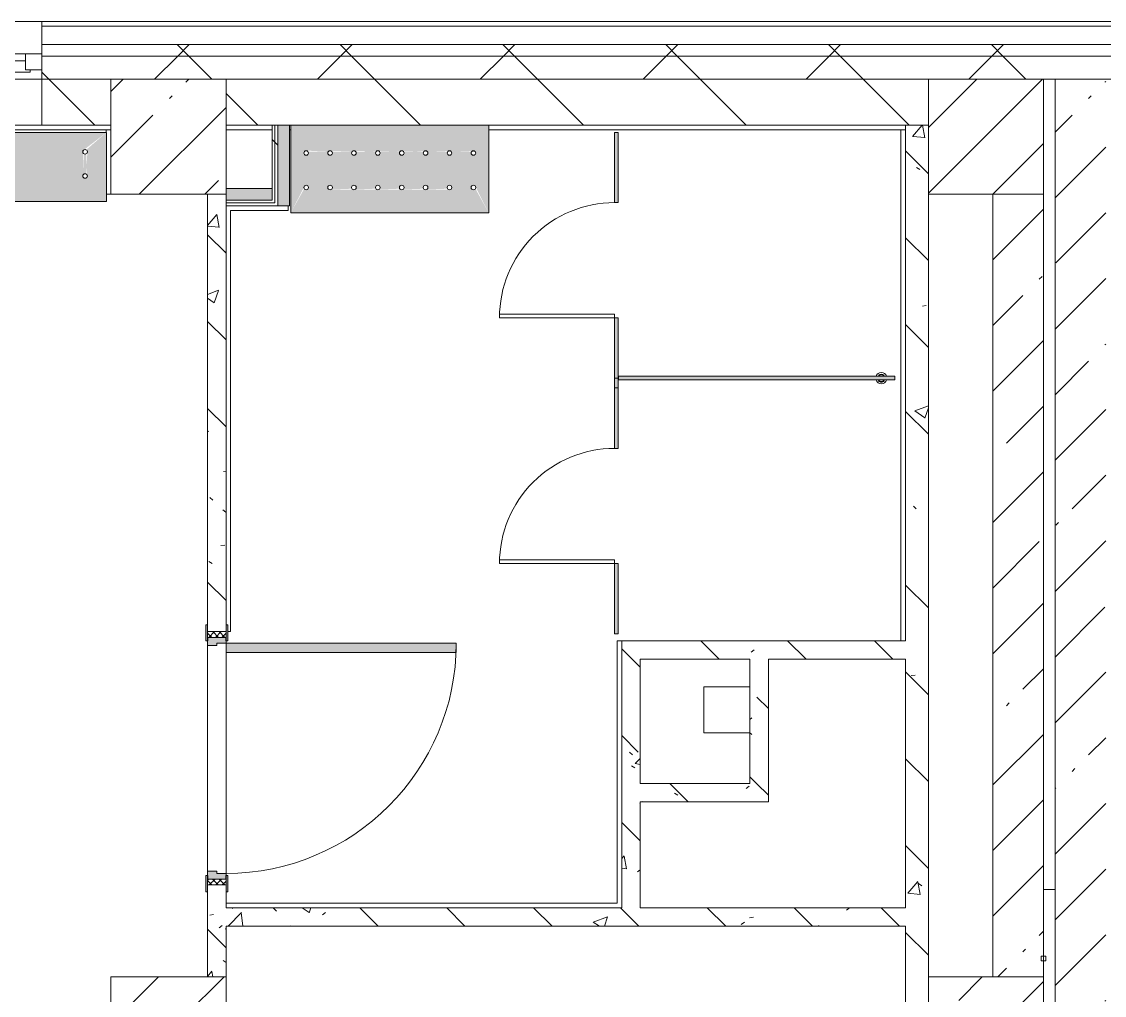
# Model space of a CAD drawing. Header units: millimetres. Extents: x 39815 to 261742, y -8553 to 29000.
# Drawn here: x 214994 to 219696, y 23120 to 27350 of the extents above; entities that cross this region are included whole.
import ezdxf

# ---------------------------------------------------------------- set-up
doc = ezdxf.new("R2010")
doc.units = ezdxf.units.MM
for name, color, linetype, lineweight, true_color in [('A-DOOR-2', 7, 'Continuous', 5, 0xaaaaaa), ('A-DOOR-3', 7, 'Continuous', 5, 0xe2e2e2), ('A-DOOR-FRAM-2', 7, 'Continuous', 5, 0xe2e2e2), ('A-DOOR-FRAM-3', 7, 'Continuous', 5, 0xaaaaaa), ('A-FLOR-1', 7, 'Continuous', 5, 0xaaaaaa), ('A-GENM-3', 7, 'Continuous', 5, 0xe2ddcd), ('I-WALL-1', 7, 'Continuous', 5, 0xe7e7e7), ('I-WALL-2', 7, 'Continuous', 9, 0xe7e7e7), ('I-WALL-5', 7, 'Continuous', 5, 0x787878), ('Знаки-2', 7, 'Continuous', 5, 0xd7cfbf)]:
    doc.layers.add(name, color=color, linetype=linetype, lineweight=lineweight, true_color=true_color)
for name, color, linetype, lineweight in [('A-DOOR-5', 7, 'Continuous', 5), ('A-GENM-2', 7, 'Continuous', 5), ('A-GLAZ-2', 7, 'Continuous', 5), ('A-WALL-2', 7, 'Continuous', 9), ('A-WALL-4', 7, 'Continuous', 5), ('I-WALL-3', 7, 'Continuous', 5), ('S-COLS', 7, 'Continuous', 5), ('Знаки', 7, 'Continuous', 5)]:
    doc.layers.add(name, color=color, linetype=linetype, lineweight=lineweight)
pattern_1 = [(45, (134731.94, 0), (-285.1231, 285.1231), []), (45, (135017.06, 0), (-285.1231, 285.1231), [504.031, -100.806, 16.764, -84.042])]
pattern_2 = [(135, (134731.94, 0), (-377.1708, -377.1708), [533.4, -88.9, 17.78, -88.9]), (135, (134731.94, 376.94), (-377.1708, -377.1708), []), (50, (134731.94, 0), (637.6445, -55.7866), [66.675, -733.425]), (355, (134731.94, 0), (-123.3494, 668.699), [53.34, -586.74]), (100.451, (134785.1, -4.65), (514.299, 612.908), [56.665, -623.315]), (46.184, (134731.94, 177.8), (948.7764, -147.15), [100.012, -1100.137]), (96.636, (134811, 165.5), (830.909, 865.997), [84.998, -934.973]), (351.184, (134731.9, 177.8), (830.918, 865.988), [80.01, -880.11]), (21, (134820.84, 133.35), (530.6506, -357.9283), [66.675, -733.425]), (326, (134820.84, 133.35), (216.308, 644.6585), [53.34, -586.74]), (71.451, (134865.06, 103.5), (746.9596, 286.7243), [56.665, -623.315]), (37.5, (134731.94, 0), (10.81053, 295.9426), [16.764, -562.864, 16.764, -578.866, -588.962]), (37.5, (134731.94, 0), (10.81053, 295.9426), [-1175.258, 16.764, -572.198]), (7.5, (134731.94, 0), (233.8692, 350.6318), [16.764, -322.834, 16.764, -549.529, -224.472]), (7.5, (134731.94, 0), (233.8692, 350.6318), [-905.891, 16.764, -207.708]), (327.5, (134533.7, 0), (474.5678, -20.0513), [16.764, -205.486, 16.764, -676.656, -920.115]), (327.5, (134533.7, 0), (474.5678, -20.0513), [-915.67, 16.764, -903.351]), (317.5, (134444.8, 0), (518.4522, 88.9934), [16.764, -272.161, 16.764, -443.738, -653.415]), (317.5, (134444.8, 0), (518.4522, 88.9934), [-749.427, 16.764, -636.651])]
pattern_3 = [(45, (134731.94, 0), (-353.5534, 353.5534), []), (135, (134731.94, 0), (-353.5534, -353.5534), [])]
pattern_4 = [(45, (134731.94, 0), (-530.33, 530.33), []), (135, (134731.94, 0), (-530.33, -530.33), [])]

# ---------------------------------------------------------------- blocks, each defined once
blk = doc.blocks.new('BSC_Колонна _Прямоугольная - 500х500-23287078-Общий план 2 этажа с размещением фрагментов 2_8-2_11')
at = {"layer": 'S-COLS'}
h = blk.add_hatch(dxfattribs=at)
h.set_pattern_fill('FP_70', color=256, style=0, pattern_type=2)
h.set_pattern_definition([(45, (-84450, -22950), (-285.1231, 285.1231), []), (45, (-84164.88, -22950), (-285.1231, 285.1231), [504.031, -100.806, 16.764, -84.042])])
h.paths.add_polyline_path([(-250, -250), (250, -250), (250, 250), (-250, 250)])
for p, q in [((250, 250), (-250, 250)), ((-250, 250), (-250, -250)), ((250, -250), (250, 250)), ((-250, -250), (250, -250))]:
    blk.add_line(p, q, dxfattribs=at)
blk = doc.blocks.new('110_Дверь_СКБ_1Ст_Внутренняя1 - Д-4 1100x2100h_су мгн-32391219-Общий план 2 этажа с размещением фрагментов 2_8-2_11')
at = {"layer": 'A-DOOR-2'}
h = blk.add_hatch(dxfattribs=at)
h.set_pattern_fill('FP_12', color=256, style=0, pattern_type=2)
h.set_pattern_definition([(135, (1751.41, 104.685), (-14.14214, -14.14214), []), (225, (1751.41, 104.685), (14.14214, -14.14214), [])])
h.paths.add_polyline_path([(562.5, 40), (537.5, 40), (537.5, -40), (562.5, -40)])
at = {"layer": 'A-DOOR-3'}
h = blk.add_hatch(color=256, dxfattribs=at)
h.paths.add_polyline_path([(537.5, 40), (512.5, 40), (512.5, 0), (502.5, 0), (502.5, -40), (537.5, -40)])
h.paths.add_polyline_path([(-477.5, 0), (-487.5, 0), (-487.5, 40), (-512.5, 40), (-512.5, -40), (-477.5, -40)])
at = {"layer": 'A-DOOR-FRAM-2'}
for points in [[(-447.5, 456), (-447.5, 1040), (-487.5, 1040), (-487.5, 40), (-447.5, 40)], [(-497.5, 40), (-497.5, 48), (-567.5, 48), (-567.5, 40)], [(592.5, 48), (522.5, 48), (522.5, 40), (592.5, 40)], [(-497.5, -40), (-567.5, -40), (-567.5, -48), (-497.5, -48)], [(592.5, -48), (592.5, -40), (522.5, -40), (522.5, -48)]]:
    blk.add_hatch(color=256, dxfattribs=at).paths.add_polyline_path(points)
at = {"layer": 'A-DOOR-FRAM-3'}
h = blk.add_hatch(dxfattribs=at)
h.set_pattern_fill('FP_13', color=256, style=0, pattern_type=2)
h.set_pattern_definition([(45, (-371.384, 104.685), (-14.1421, 14.1421), []), (135, (-371.384, 104.685), (-14.1421, -14.1421), [])])
h.paths.add_polyline_path([(-512.5, 40), (-537.5, 40), (-537.5, -40), (-512.5, -40)])
at = {"layer": 'A-DOOR-2'}
for p, q in [((-487.5, 1040), (-487.5, 40)), ((-447.5, 1040), (-487.5, 1040)), ((-447.5, 40), (-447.5, 1040)), ((-487.5, 40), (-447.5, 40))]:
    blk.add_line(p, q, dxfattribs=at)
blk.add_arc((-487.5, 40), 1000, 360, 90, dxfattribs=at)
at = {"layer": 'A-DOOR-FRAM-3'}
for p, q in [((-497.5, 48), (-567.5, 48)), ((-567.5, 48), (-567.5, 40)), ((-497.5, 40), (-497.5, 48)), ((592.5, 48), (522.5, 48)), ((522.5, 48), (522.5, 40)), ((592.5, 40), (592.5, 48)), ((-567.5, 40), (-497.5, 40)), ((-512.5, 40), (-537.5, 40)), ((-537.5, 40), (-537.5, -40)), ((-487.5, 40), (-512.5, 40)), ((-512.5, 40), (-512.5, -40)), ((-512.5, -40), (-512.5, 40)), ((-497.5, 40), (-512.5, 40)), ((-512.5, 40), (-512.5, 39)), ((-512.5, 39), (-497.5, 39)), ((-497.5, 39), (-497.5, 40)), ((-487.5, 0), (-487.5, 40)), ((-477.5, 0), (-487.5, 0)), ((-477.5, -40), (-477.5, 0)), ((512.5, 0), (502.5, 0)), ((502.5, 0), (502.5, -40)), ((512.5, 40), (512.5, 0)), ((537.5, 40), (512.5, 40)), ((537.5, 40), (522.5, 40)), ((522.5, 40), (522.5, 39)), ((522.5, 40), (592.5, 40)), ((522.5, 39), (537.5, 39)), ((537.5, -40), (537.5, 40)), ((562.5, 40), (537.5, 40)), ((537.5, 40), (537.5, -40)), ((537.5, 39), (537.5, 40)), ((562.5, -40), (562.5, 40)), ((-497.5, -40), (-567.5, -40)), ((-567.5, -40), (-567.5, -48)), ((-537.5, -40), (-512.5, -40)), ((-497.5, -39), (-512.5, -39)), ((-512.5, -39), (-512.5, -40)), ((-512.5, -40), (-477.5, -40)), ((-512.5, -40), (-497.5, -40)), ((-497.5, -40), (-497.5, -39)), ((-497.5, -48), (-497.5, -40)), ((502.5, -40), (537.5, -40)), ((537.5, -39), (522.5, -39)), ((522.5, -39), (522.5, -40)), ((522.5, -40), (537.5, -40)), ((592.5, -40), (522.5, -40)), ((522.5, -40), (522.5, -48)), ((537.5, -40), (537.5, -39)), ((537.5, -40), (562.5, -40)), ((592.5, -48), (592.5, -40)), ((-567.5, -48), (-497.5, -48)), ((522.5, -48), (592.5, -48))]:
    blk.add_line(p, q, dxfattribs=at)
blk = doc.blocks.new('120_Окно_СКБ_2Ст - 120_Окно_СКБ_2Ст 2500х2500 _мал створка справа_-23206729-Общий план 2 этажа с размещением фрагментов 2_8-2_11')
at = {"layer": 'A-GLAZ-2'}
for p, q in [((-1250, -75), (-1250, -5)), ((-1250, -5), (-1180, -5)), ((1250, -5), (-1250, -5)), ((-1180, -5), (-1180, -75)), ((350, -35), (-1180, -35)), ((-1180, -35), (-1180, -75)), ((-1130, -85), (-1130, -35)), ((300, -85), (300, -35)), ((350, -75), (350, -5)), ((350, -5), (420, -5)), ((350, -75), (350, -35)), ((420, -5), (420, -75)), ((1180, -35), (420, -35)), ((420, -35), (420, -75)), ((470, -85), (470, -35)), ((1130, -85), (1130, -35)), ((1180, -75), (1180, -5)), ((1180, -5), (1250, -5)), ((1180, -75), (1180, -35)), ((1250, -5), (1250, -75)), ((-1180, -75), (-1250, -75)), ((-1250, -75), (-1200, -75)), ((-1180, -75), (-1200, -75)), ((-1200, -75), (-1200, -85)), ((-1200, -85), (370, -85)), ((370, -85), (-1200, -85)), ((-1130, -55), (300, -55)), ((300, -65), (-1130, -65)), ((420, -75), (350, -75)), ((370, -75), (350, -75)), ((370, -75), (400, -75)), ((370, -85), (370, -75)), ((420, -75), (400, -75)), ((400, -75), (400, -85)), ((400, -85), (1200, -85)), ((1200, -85), (400, -85)), ((470, -55), (1130, -55)), ((1130, -65), (470, -65)), ((1250, -75), (1180, -75)), ((1200, -75), (1180, -75)), ((1200, -75), (1250, -75)), ((1200, -85), (1200, -75))]:
    blk.add_line(p, q, dxfattribs=at)
blk = doc.blocks.new('BSC_Колонна _Прямоугольная - 500х500-V201-Общий план 2 этажа с размещением фрагментов 2_8-2_11')
at = {"layer": 'S-COLS'}
h = blk.add_hatch(dxfattribs=at)
h.set_pattern_fill('FP_146', color=256, style=0, pattern_type=2)
h.set_pattern_definition([(45, (-80900, -22950), (-285.1231, 285.1231), []), (45, (-80614.88, -22950), (-285.1231, 285.1231), [504.031, -100.806, 16.764, -84.042])])
h.paths.add_polyline_path([(-250, -250), (250, -250), (250, 250), (-250, 250)])
for p, q in [((250, 250), (-250, 250)), ((-250, 250), (-250, -250)), ((250, -250), (250, 250)), ((-250, -250), (250, -250))]:
    blk.add_line(p, q, dxfattribs=at)
blk = doc.blocks.new('131_Сантехническая перегородка_Дверь - СД-1-V249-Общий план 2 этажа с размещением фрагментов 2_8-2_11')
at = {"layer": 'A-GENM-3'}
for points in [[(0, -8), (305.2, -8), (305.2, 8), (0, 8)], [(805.2, -8), (1110.4, -8), (1110.4, 8), (805.2, 8)]]:
    blk.add_hatch(color=256, dxfattribs=at).paths.add_polyline_path(points)
at = {"layer": 'A-DOOR-5'}
for p, q in [((321.2, 508), (305.2, 508)), ((305.2, 8), (305.2, 508)), ((321.2, 8), (321.2, 508)), ((321.2, 8), (305.2, 8))]:
    blk.add_line(p, q, dxfattribs=at)
blk.add_arc((305.2, 8), 500, 360, 90, dxfattribs=at)
at = {"layer": 'A-GENM-2'}
for p, q in [((305.2, 8), (0, 8)), ((0, 8), (0, -8)), ((305.2, -8), (305.2, 8)), ((1110.4, 8), (805.2, 8)), ((805.2, 8), (805.2, -8)), ((1110.4, -8), (1110.4, 8)), ((0, -8), (305.2, -8)), ((805.2, -8), (1110.4, -8))]:
    blk.add_line(p, q, dxfattribs=at)
blk = doc.blocks.new('131_Сантехническая перегородка 8 - СП-1-30911291-Общий план 2 этажа с размещением фрагментов 2_8-2_11')
at = {"layer": 'A-GENM-3'}
blk.add_hatch(color=256, dxfattribs=at).paths.add_polyline_path([(1200, 8), (0, 8), (0, -8), (1200, -8)])
at = {"layer": 'A-GENM-2'}
for p, q in [((1200, 8), (0, 8)), ((0, 8), (0, -8)), ((1200, -8), (1200, 8)), ((0, -8), (1200, -8))]:
    blk.add_line(p, q, dxfattribs=at)
at = {"layer": 'A-GENM-2', "flags": 128}
for points in [[(71.5, 8), (71.1, 8.5), (70.8, 9), (70.4, 9.5), (70, 9.9), (69.6, 10.4), (69.2, 10.8), (68.8, 11.2), (68.3, 11.6), (67.8, 12), (67.3, 12.3), (66.8, 12.7), (66.3, 13), (65.8, 13.3), (65.3, 13.6), (64.7, 13.8), (64.2, 14), (63.6, 14.3), (63, 14.4), (62.4, 14.6), (61.9, 14.7), (61.3, 14.9), (60.7, 14.9), (60.1, 15), (59.5, 15.1), (58.9, 15.1), (58.3, 15.1), (57.7, 15), (57.1, 15), (56.5, 14.9), (55.9, 14.8), (55.3, 14.7), (54.7, 14.5), (54.1, 14.4), (53.5, 14.2), (53, 13.9), (52.4, 13.7), (51.9, 13.4), (51.4, 13.2), (50.8, 12.9), (50.3, 12.5), (49.8, 12.2), (49.3, 11.8), (48.9, 11.4), (48.4, 11), (48, 10.6), (47.6, 10.2), (47.2, 9.7), (46.8, 9.3), (46.4, 8.8), (46.1, 8.3), (45.9, 8)], [(45.9, -8), (46.3, -8.5), (46.6, -9), (47, -9.5), (47.4, -9.9), (47.8, -10.4), (48.2, -10.8), (48.6, -11.2), (49.1, -11.6), (49.6, -12), (50, -12.3), (50.5, -12.7), (51.1, -13), (51.6, -13.3), (52.1, -13.6), (52.7, -13.8), (53.2, -14), (53.8, -14.3), (54.4, -14.4), (54.9, -14.6), (55.5, -14.7), (56.1, -14.9), (56.7, -14.9), (57.3, -15), (57.9, -15.1), (58.5, -15.1), (59.1, -15.1), (59.7, -15), (60.3, -15), (60.9, -14.9), (61.5, -14.8), (62.1, -14.7), (62.7, -14.5), (63.3, -14.4), (63.8, -14.2), (64.4, -13.9), (65, -13.7), (65.5, -13.4), (66, -13.2), (66.6, -12.9), (67.1, -12.5), (67.6, -12.2), (68, -11.8), (68.5, -11.4), (69, -11), (69.4, -10.6), (69.8, -10.2), (70.2, -9.7), (70.6, -9.3), (70.9, -8.8), (71.3, -8.3), (71.5, -8)]]:
    blk.add_lwpolyline(points, dxfattribs=at)
at = {"layer": 'A-GENM-2'}
for radius, start, end in [(24.6, 19.9113, 160.0887), (17.6, 45, 135), (17.6, 45, 135), (15.1, 45, 135), (24.6, 199.9113, 340.0887), (17.6, 225, 315), (17.6, 225, 315), (15.1, 225, 315)]:
    blk.add_arc((58.7, 0), radius, start, end, dxfattribs=at)
blk = doc.blocks.new('Зашивка радиатора_ СУ - Зашивка радиатора  М16-33173936-Общий план 2 этажа с размещением фрагментов 2_8-2_11')
at = {"layer": 'Знаки-2'}
h = blk.add_hatch(color=256, dxfattribs=at)
h.paths.add_polyline_path([(490, -179.9), (431.9, -74.6), (423.3, -79.6), (414.6, -74.6), (414.6, -64.6), (423.3, -59.6), (432.6, -66.4), (432.9, -67.1)])
h.paths.add_polyline_path([(-370, -179.9), (490, -179.9), (490, 201.1), (-370, 201.1), (-370, -66.4)])
h.paths.add_polyline_path([(-370, -179.9), (-303, -59.6), (-293.6, -66.4), (-294.3, -74.6), (-303, -79.6), (-311.7, -74.6), (-313, -69.6)])
h.paths.add_polyline_path([(-199.2, -79.6), (-207.9, -74.6), (-207.9, -64.6), (-199.2, -59.6), (-189.9, -66.4), (-190.6, -74.6), (-194.2, -78.3), (-104.2, -74.6), (-104.2, -64.6), (-95.5, -59.6), (-86.1, -66.4), (-86.8, -74.6), (-90.5, -78.3), (-0.4, -74.6), (-0.4, -64.6), (8.3, -59.6), (17.6, -66.4), (16.9, -74.6), (13.3, -78.3), (103.3, -74.6), (103.3, -64.6), (112, -59.6), (121.4, -66.4), (120.7, -74.6), (117, -78.3), (207.1, -74.6), (207.1, -64.6), (215.8, -59.6), (225.1, -66.4), (224.4, -74.6), (220.8, -78.3), (310.8, -74.6), (310.8, -64.6), (319.5, -59.6), (328.9, -66.4), (328.2, -74.6), (319.2, -79.6), (316.9, -79.3), (-196.7, -79.3)])
h.paths.add_polyline_path([(-199.2, 70.4), (-207.9, 75.4), (-207.9, 85.4), (-204.2, 89), (-294.3, 85.4), (-294.3, 75.4), (-303, 70.4), (-311.7, 75.4), (-311.7, 85.4), (-303, 90.4), (-300.4, 90), (431.9, 85.4), (431.9, 75.4), (423.3, 70.4), (414.6, 75.4), (414.6, 85.4), (418.3, 89), (328.2, 85.4), (328.2, 75.4), (319.2, 70.4), (310.8, 75.4), (310.8, 85.4), (314.5, 89), (224.4, 85.4), (224.4, 75.4), (215.8, 70.4), (207.1, 75.4), (207.1, 85.4), (210.8, 89), (120.7, 85.4), (120.7, 75.4), (112, 70.4), (103.3, 75.4), (103.3, 85.4), (107, 89), (16.9, 85.4), (16.9, 75.4), (8.3, 70.4), (-0.4, 75.4), (-0.4, 85.4), (3.3, 89), (-86.8, 85.4), (-86.8, 75.4), (-95.5, 70.4), (-104.2, 75.4), (-104.2, 85.4), (-100.5, 89), (-190.6, 85.4), (-190.6, 75.4), (-196.7, 70.7)])
at = {"layer": 'Знаки'}
for p, q in [((-370, 201.1), (-370, -179.9)), ((490, -179.9), (490, 201.1)), ((-370, -179.9), (490, -179.9))]:
    blk.add_line(p, q, dxfattribs=at)
for centre, start, end in [((-303, 80.4), 0, 180), ((-303, 80.4), 180, 0), ((-199.2, 80.4), 0, 180), ((-199.2, 80.4), 180, 0), ((-95.5, 80.4), 0, 180), ((-95.5, 80.4), 180, 360), ((8.3, 80.4), 0, 180), ((8.3, 80.4), 180, 0), ((112, 80.4), 0, 180), ((112, 80.4), 180, 0), ((215.8, 80.4), 0, 180), ((215.8, 80.4), 180, 0), ((319.5, 80.4), 0, 180), ((319.5, 80.4), 180, 0), ((423.3, 80.4), 0, 180), ((423.3, 80.4), 180, 0), ((-303, -69.6), 0, 180), ((-303, -69.6), 180, 0), ((-199.2, -69.6), 0, 180), ((-199.2, -69.6), 180, 0), ((-95.5, -69.6), 0, 180), ((-95.5, -69.6), 180, 0), ((8.3, -69.6), 0, 180), ((8.3, -69.6), 180, 0), ((112, -69.6), 0, 180), ((112, -69.6), 180, 0), ((215.8, -69.6), 0, 180), ((215.8, -69.6), 180, 0), ((319.5, -69.6), 0, 180), ((319.5, -69.6), 180, 0), ((423.3, -69.6), 0, 180), ((423.3, -69.6), 180, 0)]:
    blk.add_arc(centre, 10, start, end, dxfattribs=at)
blk = doc.blocks.new('Зашивка радиатора М17  - м18-33246901-Общий план 2 этажа с размещением фрагментов 2_8-2_11')
at = {"layer": 'Знаки-2'}
h = blk.add_hatch(color=256, dxfattribs=at)
h.paths.add_polyline_path([(2570, 120.1), (2482, 44), (2487, 35.4), (2486.7, 32.8), (2482, -78.3), (2472, -78.3), (2467, -69.6), (2467.3, -67.1), (2472, 44)])
h.paths.add_polyline_path([(179.7, -179.9), (2570, -179.9), (2570, 120.1), (-370, 120.1), (-370, -179.9)])
h.paths.add_polyline_path([(-283, -79.6), (-291.7, -74.6), (-292.7, -67.1), (-288, 44), (-280.4, 45), (2111.9, 40.4), (2112.9, 32.8), (2108.3, -78.3), (2103.3, -79.6), (-280.4, -79.3)])
h.paths.add_polyline_path([(-278, -78.3), (-187.9, -74.6), (-187.9, -64.6), (-179.2, -59.6), (-170.6, -64.6), (-170.6, -74.6), (-174.2, -78.3), (-84.2, -74.6), (-84.2, -64.6), (-75.5, -59.6), (-66.8, -64.6), (-66.8, -74.6), (-70.5, -78.3), (19.6, -74.6), (19.6, -64.6), (28.3, -59.6), (36.9, -64.6), (36.9, -74.6), (33.3, -78.3), (123.3, -74.6), (123.3, -64.6), (132, -59.6), (140.7, -64.6), (140.7, -74.6), (137, -78.3), (227.1, -74.6), (227.1, -64.6), (235.8, -59.6), (244.4, -64.6), (244.4, -74.6), (240.8, -78.3), (330.8, -74.6), (330.8, -64.6), (339.5, -59.6), (348.2, -64.6), (348.2, -74.6), (344.5, -78.3), (434.6, -74.6), (434.6, -64.6), (443.3, -59.6), (451.9, -64.6), (451.9, -74.6), (448.3, -78.3), (538.3, -74.6), (538.3, -64.6), (547, -59.6), (555.7, -64.6), (555.7, -74.6), (552, -78.3), (642.1, -74.6), (642.1, -64.6), (650.8, -59.6), (659.4, -64.6), (659.4, -74.6), (655.8, -78.3), (745.8, -74.6), (745.8, -64.6), (754.5, -59.6), (763.2, -64.6), (763.2, -74.6), (759.5, -78.3), (849.6, -74.6), (849.6, -64.6), (858.3, -59.6), (866.9, -64.6), (866.9, -74.6), (863.3, -78.3), (953.3, -74.6), (953.3, -64.6), (962, -59.6), (970.7, -64.6), (970.7, -74.6), (967, -78.3), (1057.1, -74.6), (1057.1, -64.6), (1065.8, -59.6), (1074.4, -64.6), (1074.4, -74.6), (1070.8, -78.3), (1160.8, -74.6), (1160.8, -64.6), (1169.5, -59.6), (1178.2, -64.6), (1178.2, -74.6), (1174.5, -78.3), (1264.6, -74.6), (1264.6, -64.6), (1273.3, -59.6), (1281.9, -64.6), (1281.9, -74.6), (1278.3, -78.3), (1368.3, -74.6), (1368.3, -64.6), (1377, -59.6), (1385.7, -64.6), (1385.7, -74.6), (1382, -78.3), (1472.1, -74.6), (1472.1, -64.6), (1480.8, -59.6), (1489.4, -64.6), (1489.4, -74.6), (1485.8, -78.3), (1575.8, -74.6), (1575.8, -64.6), (1584.5, -59.6), (1593.2, -64.6), (1593.2, -74.6), (1589.5, -78.3), (1679.6, -74.6), (1679.6, -64.6), (1688.3, -59.6), (1696.9, -64.6), (1696.9, -74.6), (1693.3, -78.3), (1783.3, -74.6), (1783.3, -64.6), (1792, -59.6), (1800.7, -64.6), (1800.7, -74.6), (1797, -78.3), (1887.1, -74.6), (1887.1, -64.6), (1895.8, -59.6), (1904.4, -64.6), (1904.4, -74.6), (1900.8, -78.3), (1990.8, -74.6), (1990.8, -64.6), (1999.5, -59.6), (2008.2, -64.6), (2008.2, -74.6), (2004.5, -78.3), (2094.6, -74.6), (2094.6, -64.6), (2103.3, -59.6), (2111.9, -64.6), (2108.3, 26.7), (2098.3, 26.7), (2093.3, 35.4), (2098.3, 44), (2008.2, 40.4), (2008.2, 30.4), (1999.5, 25.4), (1990.8, 30.4), (1990.8, 40.4), (1994.5, 44), (1904.4, 40.4), (1904.4, 30.4), (1895.8, 25.4), (1887.1, 30.4), (1887.1, 40.4), (1890.8, 44), (1800.7, 40.4), (1800.7, 30.4), (1792, 25.4), (1783.3, 30.4), (1783.3, 40.4), (1787, 44), (1696.9, 40.4), (1696.9, 30.4), (1688.3, 25.4), (1679.6, 30.4), (1679.6, 40.4), (1683.3, 44), (1593.2, 40.4), (1593.2, 30.4), (1584.5, 25.4), (1575.8, 30.4), (1575.8, 40.4), (1579.5, 44), (1489.4, 40.4), (1489.4, 30.4), (1480.8, 25.4), (1472.1, 30.4), (1472.1, 40.4), (1475.8, 44), (1385.7, 40.4), (1385.7, 30.4), (1377, 25.4), (1368.3, 30.4), (1368.3, 40.4), (1372, 44), (1281.9, 40.4), (1281.9, 30.4), (1273.3, 25.4), (1264.6, 30.4), (1264.6, 40.4), (1268.3, 44), (1178.2, 40.4), (1178.2, 30.4), (1169.5, 25.4), (1160.8, 30.4), (1160.8, 40.4), (1164.5, 44), (1074.4, 40.4), (1074.4, 30.4), (1065.8, 25.4), (1057.1, 30.4), (1057.1, 40.4), (1060.8, 44), (970.7, 40.4), (970.7, 30.4), (962, 25.4), (953.3, 30.4), (953.3, 40.4), (957, 44), (866.9, 40.4), (866.9, 30.4), (858.3, 25.4), (849.6, 30.4), (849.6, 40.4), (853.3, 44), (763.2, 40.4), (763.2, 30.4), (754.5, 25.4), (745.8, 30.4), (745.8, 40.4), (749.5, 44), (659.4, 40.4), (659.4, 30.4), (650.8, 25.4), (642.1, 30.4), (642.1, 40.4), (645.8, 44), (555.7, 40.4), (555.7, 30.4), (547, 25.4), (538.3, 30.4), (538.3, 40.4), (542, 44), (451.9, 40.4), (451.9, 30.4), (443.3, 25.4), (434.6, 30.4), (434.6, 40.4), (438.3, 44), (348.2, 40.4), (348.2, 30.4), (339.5, 25.4), (330.8, 30.4), (330.8, 40.4), (334.5, 44), (244.4, 40.4), (244.4, 30.4), (235.8, 25.4), (227.1, 30.4), (227.1, 40.4), (230.8, 44), (140.7, 40.4), (140.7, 30.4), (132, 25.4), (123.3, 30.4), (123.3, 40.4), (127, 44), (36.9, 40.4), (36.9, 30.4), (28.3, 25.4), (19.6, 30.4), (19.6, 40.4), (23.3, 44), (-66.8, 40.4), (-66.8, 30.4), (-75.5, 25.4), (-84.2, 30.4), (-84.2, 40.4), (-80.5, 44), (-170.6, 40.4), (-170.6, 30.4), (-179.2, 25.4), (-187.9, 30.4), (-187.9, 40.4), (-184.2, 44), (-274.3, 40.4), (-274.3, 30.4), (-283, 25.4), (-291.7, 30.4), (-288, -61), (-278, -61), (-273, -69.6), (-275.9, -76.7)])
h.paths.add_polyline_path([(2468.3, -64.6), (2477, -59.6), (2485.7, -64.6), (2482, 26.7), (2472, 26.7), (2468.3, 30.4)])
at = {"layer": 'Знаки'}
for p, q in [((2570, 120.1), (-370, 120.1)), ((-370, 120.1), (-370, -179.9)), ((2570, -179.9), (2570, 120.1)), ((-370, -179.9), (2570, -179.9))]:
    blk.add_line(p, q, dxfattribs=at)
for centre, start, end in [((-283, 35.4), 0, 180), ((-283, 35.4), 180, 0), ((-179.2, 35.4), 0, 180), ((-179.2, 35.4), 180, 0), ((-75.5, 35.4), 0, 180), ((-75.5, 35.4), 180, 0), ((28.3, 35.4), 0, 180), ((28.3, 35.4), 180, 0), ((132, 35.4), 0, 180), ((132, 35.4), 180, 0), ((235.8, 35.4), 0, 180), ((235.8, 35.4), 180, 0), ((339.5, 35.4), 0, 180), ((339.5, 35.4), 180, 0), ((443.3, 35.4), 0, 180), ((443.3, 35.4), 180, 0), ((547, 35.4), 0, 180), ((547, 35.4), 180, 0), ((650.8, 35.4), 0, 180), ((650.8, 35.4), 180, 0), ((754.5, 35.4), 0, 180), ((754.5, 35.4), 180, 360), ((858.3, 35.4), 0, 180), ((858.3, 35.4), 180, 0), ((962, 35.4), 0, 180), ((962, 35.4), 180, 360), ((1065.8, 35.4), 0, 180), ((1065.8, 35.4), 180, 0), ((1169.5, 35.4), 0, 180), ((1169.5, 35.4), 180, 360), ((1273.3, 35.4), 0, 180), ((1273.3, 35.4), 180, 360), ((1377, 35.4), 0, 180), ((1377, 35.4), 180, 0), ((1480.8, 35.4), 0, 180), ((1480.8, 35.4), 180, 0), ((1584.5, 35.4), 0, 180), ((1584.5, 35.4), 180, 360), ((1688.3, 35.4), 0, 180), ((1688.3, 35.4), 180, 0), ((1792, 35.4), 0, 180), ((1792, 35.4), 180, 360), ((1895.8, 35.4), 0, 180), ((1895.8, 35.4), 180, 0), ((1999.5, 35.4), 0, 180), ((1999.5, 35.4), 180, 0), ((2103.3, 35.4), 0, 180), ((2103.3, 35.4), 180, 0), ((2477, 35.4), 0, 180), ((2477, 35.4), 180, 0), ((-283, -69.6), 0, 180), ((-283, -69.6), 180, 0), ((-179.2, -69.6), 0, 180), ((-179.2, -69.6), 180, 0), ((-75.5, -69.6), 0, 180), ((-75.5, -69.6), 180, 0), ((28.3, -69.6), 0, 180), ((28.3, -69.6), 180, 0), ((132, -69.6), 0, 180), ((132, -69.6), 180, 0), ((235.8, -69.6), 0, 180), ((235.8, -69.6), 180, 0), ((339.5, -69.6), 0, 180), ((339.5, -69.6), 180, 0), ((443.3, -69.6), 0, 180), ((443.3, -69.6), 180, 0), ((547, -69.6), 0, 180), ((547, -69.6), 180, 0), ((650.8, -69.6), 0, 180), ((650.8, -69.6), 180, 0), ((754.5, -69.6), 0, 180), ((754.5, -69.6), 180, 0), ((858.3, -69.6), 0, 180), ((858.3, -69.6), 180, 0), ((962, -69.6), 0, 180), ((962, -69.6), 180, 0), ((1065.8, -69.6), 180, 0), ((1065.8, -69.6), 0, 180), ((1169.5, -69.6), 0, 180), ((1169.5, -69.6), 180, 0), ((1273.3, -69.6), 0, 180), ((1273.3, -69.6), 180, 0), ((1377, -69.6), 0, 180), ((1377, -69.6), 180, 0), ((1480.8, -69.6), 0, 180), ((1480.8, -69.6), 180, 0), ((1584.5, -69.6), 0, 180), ((1584.5, -69.6), 180, 0), ((1688.3, -69.6), 0, 180), ((1688.3, -69.6), 180, 0), ((1792, -69.6), 0, 180), ((1792, -69.6), 180, 0), ((1895.8, -69.6), 0, 180), ((1895.8, -69.6), 180, 0), ((1999.5, -69.6), 0, 180), ((1999.5, -69.6), 180, 360), ((2103.3, -69.6), 0, 180), ((2103.3, -69.6), 180, 0), ((2477, -69.6), 0, 180), ((2477, -69.6), 180, 360)]:
    blk.add_arc(centre, 10, start, end, dxfattribs=at)

msp = doc.modelspace()

# ---------------------------------------------------------------- hatches: boundary and pattern name
at = {"layer": 'A-WALL-4'}
h = msp.add_hatch(dxfattribs=at)
h.set_pattern_fill('FP_61', color=256, style=0, pattern_type=2)
h.set_pattern_definition(pattern_3)
h.paths.add_polyline_path([(226273.7, 27200), (227891.9, 27200), (227891.9, 27250), (215081.9, 27250), (215081.9, 27200), (224056.9, 27200)])
h.paths.add_polyline_path([(212418.5, 27200), (212581.9, 27200), (212581.9, 27250), (211071.9, 27250), (211071.9, 27200), (211864.3, 27200)])
h.paths.add_polyline_path([(199671.6, 27200), (199991.9, 27200), (199991.9, 27250), (198911.9, 27250), (198911.9, 27200)])
h.paths.add_polyline_path([(206322.1, 27200), (208971.9, 27200), (208971.9, 27250), (203591.9, 27250), (203591.9, 27200), (205767.9, 27200)])
h.paths.add_polyline_path([(200891.9, 27200), (202691.9, 27200), (202691.9, 27250), (200891.9, 27250)])
h.paths.add_polyline_path([(191891.9, 27200), (191891.9, 27250), (190641.8, 27250), (190641.8, 27200), (191358.4, 27200)])
h.paths.add_polyline_path([(194591.9, 27200), (195771.9, 27200), (195771.9, 27250), (194591.9, 27250)])
h.paths.add_polyline_path([(189695.8, 27200), (189741.8, 27200), (189741.8, 27250), (188592.1, 27250), (188592.1, 27200)])
h.paths.add_polyline_path([(185262.1, 27200), (185492.1, 27200), (185492.1, 27250), (184392.2, 27250), (184392.2, 27200), (184707.9, 27200)])
h.paths.add_polyline_path([(183492.2, 27200), (183492.2, 27250), (182238.9, 27250), (182238.9, 27200), (183045.3, 27200)])
h.paths.add_polyline_path([(179138.9, 27200), (179138.9, 27250), (176741.9, 27250), (176741.9, 27200), (178611.6, 27200)])
h = msp.add_hatch(dxfattribs=at)
h.set_pattern_fill('FP_61', color=256, style=0, pattern_type=2)
h.set_pattern_definition(pattern_3)
h.paths.add_polyline_path([(227791.9, 27100), (227791.9, 27200), (215081.9, 27200), (215081.9, 27100), (227382.2, 27100)])
h.paths.add_polyline_path([(202691.9, 27100), (202691.9, 27200), (200891.9, 27200), (200891.9, 27100), (202442.7, 27100)])
h.paths.add_polyline_path([(207707.7, 27100), (208971.9, 27100), (208971.9, 27200), (203591.9, 27200), (203591.9, 27100), (207430.6, 27100)])
h.paths.add_polyline_path([(199687.1, 27100), (199991.9, 27100), (199991.9, 27200), (198911.9, 27200), (198911.9, 27100), (199671.6, 27100)])
h.paths.add_polyline_path([(211981.9, 27100), (212581.9, 27100), (212581.9, 27200), (211071.9, 27200), (211071.9, 27100), (211864.3, 27100)])
h.paths.add_polyline_path([(195771.9, 27100), (195771.9, 27200), (194591.9, 27200), (194591.9, 27100), (195487.1, 27100)])
h.paths.add_polyline_path([(191358.4, 27100), (191891.9, 27100), (191891.9, 27200), (190641.8, 27200), (190641.8, 27100), (190804.2, 27100)])
h.paths.add_polyline_path([(188592.1, 27100), (189741.8, 27100), (189741.8, 27200), (188592.1, 27200)])
h.paths.add_polyline_path([(185096.8, 27100), (185492.1, 27100), (185492.1, 27200), (184392.2, 27200), (184392.2, 27100), (184985, 27100)])
h.paths.add_polyline_path([(183492.2, 27100), (183492.2, 27200), (182238.9, 27200), (182238.9, 27100), (183045.3, 27100)])
h.paths.add_polyline_path([(179138.9, 27100), (179138.9, 27200), (176791.9, 27200), (176791.9, 27100), (178611.6, 27100)])
at = {"layer": 'I-WALL-1'}
msp.add_hatch(color=256, dxfattribs=at).paths.add_polyline_path([(216156.9, 26550), (216156.9, 26900), (216106.9, 26900), (216106.9, 26550)])
at = {"layer": 'I-WALL-2'}
msp.add_hatch(color=256, dxfattribs=at).paths.add_polyline_path([(216081.9, 26575), (216081.9, 26625), (215881.9, 26625), (215881.9, 26575)])
at = {"layer": 'I-WALL-3'}
h = msp.add_hatch(dxfattribs=at)
h.set_pattern_fill('FP_72', color=256, style=0, pattern_type=2)
h.set_pattern_definition([(135, (134731.94, 0), (-353.5534, -353.5534), [])])
h.paths.add_polyline_path([(218931.9, 26900), (218931.9, 27100), (215881.9, 27100), (215881.9, 26900), (218832.7, 26900)])
h.paths.add_polyline_path([(215381.9, 26900), (215381.9, 27100), (215081.9, 27100), (215081.9, 26900), (215189.5, 26900)])
h.paths.add_polyline_path([(202442.7, 26900), (202691.9, 26900), (202691.9, 27100), (201491.9, 27100), (201491.9, 26900), (201888.5, 26900)])
h.paths.add_polyline_path([(205041.9, 26900), (205041.9, 27100), (203591.9, 27100), (203591.9, 26900), (204105.3, 26900)])
h.paths.add_polyline_path([(205541.9, 26900), (208271.9, 26900), (208271.9, 27100), (205541.9, 27100)])
h.paths.add_polyline_path([(212581.9, 26900), (212581.9, 27100), (211981.9, 27100), (211981.9, 26900), (212418.5, 26900)])
h.paths.add_polyline_path([(211310, 26900), (211481.9, 26900), (211481.9, 27100), (211071.9, 27100), (211071.9, 26900)])
h.paths.add_polyline_path([(208771.9, 26900), (208971.9, 26900), (208971.9, 27100), (208771.9, 27100)])
h.paths.add_polyline_path([(199991.9, 26900), (199991.9, 27100), (198891.9, 27100), (198891.9, 26900), (199671.6, 26900)])
h.paths.add_polyline_path([(191891.9, 26900), (191891.9, 27100), (190641.8, 27100), (190641.8, 26900), (191358.4, 26900)])
h.paths.add_polyline_path([(189695.8, 26900), (189741.8, 26900), (189741.8, 27100), (188592.1, 27100), (188592.1, 26900)])
h.paths.add_polyline_path([(194896.7, 26900), (195791.9, 26900), (195791.9, 27100), (194591.9, 27100), (194591.9, 26900)])
h.paths.add_polyline_path([(185262.1, 26900), (185492.1, 26900), (185492.1, 27100), (185096.8, 27100), (185096.8, 26900)])
h = msp.add_hatch(dxfattribs=at)
h.set_pattern_fill('FP_69', color=256, style=0, pattern_type=2)
h.set_pattern_definition(pattern_1)
h.paths.add_polyline_path([(219701.9, 18370), (219701.9, 27100), (219481.9, 27100), (219481.9, 18370), (219623.2, 18370)])
h = msp.add_hatch(dxfattribs=at)
h.set_pattern_fill('FP_176', color=256, style=0, pattern_type=2)
h.set_pattern_definition(pattern_4)
h.paths.add_polyline_path([(216081.9, 26575), (216094.4, 26575), (216094.4, 26900), (216081.9, 26900), (216081.9, 26625)])
h = msp.add_hatch(dxfattribs=at)
h.set_pattern_fill('FP_176', color=256, style=0, pattern_type=2)
h.set_pattern_definition(pattern_4)
h.paths.add_polyline_path([(216106.9, 26562.5), (216106.9, 26900), (216094.4, 26900), (216094.4, 26562.5)])
h = msp.add_hatch(dxfattribs=at)
h.set_pattern_fill('FP_69', color=256, style=0, pattern_type=2)
h.set_pattern_definition(pattern_1)
h.paths.add_polyline_path([(219431.9, 15150), (219431.9, 15530), (219211.9, 15530), (219211.9, 15150)])
h.paths.add_polyline_path([(219211.9, 18570), (219431.9, 18570), (219431.9, 18600), (219211.9, 18600)])
h.paths.add_polyline_path([(219220.4, 19100), (219431.9, 19100), (219431.9, 22700), (219211.9, 22700), (219211.9, 19100)])
h.paths.add_polyline_path([(219431.9, 23200), (219431.9, 26600), (219211.9, 26600), (219211.9, 23200), (219336, 23200)])
at = {"layer": 'I-WALL-5'}
h = msp.add_hatch(dxfattribs=at)
h.set_pattern_fill('FP_78', color=256, style=0, pattern_type=2)
h.set_pattern_definition(pattern_2)
h.paths.add_polyline_path([(218931.9, 18800), (218931.9, 26900), (218832.7, 26900), (218832.7, 18800)])
h = msp.add_hatch(dxfattribs=at)
h.set_pattern_fill('FP_78', color=256, style=0, pattern_type=2)
h.set_pattern_definition(pattern_2)
h.paths.add_polyline_path([(215881.9, 23200), (215881.9, 23600), (215801.9, 23600), (215801.9, 23200)])
h.paths.add_polyline_path([(215801.9, 24700), (215881.9, 24700), (215881.9, 26600), (215801.9, 26600), (215801.9, 24730)])
h = msp.add_hatch(dxfattribs=at)
h.set_pattern_fill('FP_78', color=256, style=0, pattern_type=2)
h.set_pattern_definition(pattern_2)
h.paths.add_polyline_path([(218832.7, 24580), (218832.7, 24660), (217600.5, 24660), (217600.5, 24580), (218514.8, 24580)])
h = msp.add_hatch(dxfattribs=at)
h.set_pattern_fill('FP_78', color=256, style=0, pattern_type=2)
h.set_pattern_definition(pattern_2)
h.paths.add_polyline_path([(217600.5, 23500), (217680.5, 23500), (217680.5, 24580), (217600.5, 24580), (217600.5, 24471.2)])
h = msp.add_hatch(dxfattribs=at)
h.set_pattern_fill('FP_78', color=256, style=0, pattern_type=2)
h.set_pattern_definition(pattern_2)
h.paths.add_polyline_path([(218237, 24040), (218237, 24580), (218157, 24580), (218157, 24040)])
h = msp.add_hatch(dxfattribs=at)
h.set_pattern_fill('FP_78', color=256, style=0, pattern_type=2)
h.set_pattern_definition(pattern_2)
h.paths.add_polyline_path([(217680.5, 23960), (218237, 23960), (218237, 24040), (217680.5, 24040)])
h = msp.add_hatch(dxfattribs=at)
h.set_pattern_fill('FP_78', color=256, style=0, pattern_type=2)
h.set_pattern_definition(pattern_2)
h.paths.add_polyline_path([(215881.9, 23420), (218832.7, 23420), (218832.7, 23500), (215881.9, 23500)])
at = {"layer": 'S-COLS'}
h = msp.add_hatch(dxfattribs=at)
h.set_pattern_fill('FP_69', color=256, style=0, pattern_type=2)
h.set_pattern_definition(pattern_1)
h.paths.add_polyline_path([(215381.9, 26600), (215881.9, 26600), (215881.9, 27100), (215381.9, 27100), (215381.9, 26632.6)])
h = msp.add_hatch(dxfattribs=at)
h.set_pattern_fill('FP_69', color=256, style=0, pattern_type=2)
h.set_pattern_definition(pattern_1)
h.paths.add_polyline_path([(218931.9, 26600), (219431.9, 26600), (219431.9, 27100), (218931.9, 27100), (218931.9, 26632.6)])

# ---------------------------------------------------------------- linework, layer by layer
at = {"layer": 'A-FLOR-1'}
for p, q in [((215360.9, 26868.7), (215360.9, 26880)), ((218812.7, 24660), (218812.7, 26880)), ((215381.9, 26600), (215362.9, 26600)), ((216151.9, 26530), (215901.9, 26530)), ((215901.9, 26530), (215901.9, 24700)), ((216151.9, 26550), (216151.9, 26530)), ((215901.9, 24700), (215889.9, 24700)), ((217580.5, 23520), (217580.5, 24660)), ((217580.5, 24660), (217600.5, 24660)), ((217957, 24459.9), (218157, 24459.9)), ((217957, 24259.9), (217957, 24459.9)), ((218157, 24259.9), (217957, 24259.9)), ((219481.9, 23580), (219431.9, 23580)), ((215881.9, 23520), (217580.5, 23520))]:
    msp.add_line(p, q, dxfattribs=at)
at = {"layer": 'A-WALL-2'}
for p, q in [((228021.9, 27330), (215081.9, 27330)), ((227941.9, 27250), (215081.9, 27250)), ((227891.9, 27200), (215081.9, 27200)), ((215381.9, 27100), (215081.9, 27100)), ((218931.9, 27100), (215881.9, 27100)), ((216094.4, 26900), (216094.4, 26562.5)), ((216106.9, 26900), (216106.9, 26550)), ((218931.9, 26900), (218832.7, 26900)), ((216081.9, 26625), (216081.9, 26575)), ((216081.9, 26575), (215881.9, 26575)), ((216094.4, 26562.5), (215881.9, 26562.5))]:
    msp.add_line(p, q, dxfattribs=at)
at = {"layer": 'A-WALL-4'}
for p, q in [((228041.9, 27350), (190641.8, 27350)), ((215081.9, 27350), (215081.9, 27100)), ((215381.9, 27100), (215881.9, 27100)), ((218931.9, 27100), (227791.9, 27100)), ((219441.9, 23290.5), (219421.9, 23290.5)), ((219421.9, 23290.5), (219421.9, 23270.5)), ((219441.9, 23270.5), (219441.9, 23290.5)), ((219421.9, 23270.5), (219441.9, 23270.5))]:
    msp.add_line(p, q, dxfattribs=at)
at = {"layer": 'I-WALL-3'}
for p, q in [((212581.9, 27100), (215081.9, 27100)), ((215081.9, 27100), (215081.9, 26900)), ((215381.9, 26900), (215381.9, 27100)), ((215881.9, 27100), (215881.9, 26900)), ((218931.9, 26900), (218931.9, 27100)), ((219481.9, 27100), (219481.9, 18370)), ((215381.9, 26900), (212401.9, 26900)), ((215881.9, 26900), (218832.7, 26900)), ((216081.9, 26900), (216081.9, 26625)), ((216156.9, 26550), (216156.9, 26900)), ((218832.7, 26900), (218832.7, 24660)), ((218932.7, 26900), (218931.9, 26900)), ((218932.7, 23200), (218932.7, 26900)), ((215381.9, 26880), (212401.9, 26880)), ((216081.9, 26880), (215881.9, 26880)), ((216162.9, 26880), (216156.9, 26880)), ((218832.7, 26880), (217022.9, 26880)), ((216081.9, 26625), (215881.9, 26625)), ((215881.9, 26625), (215881.9, 24730)), ((215881.9, 26600), (215801.9, 26600)), ((215801.9, 26600), (215801.9, 24730)), ((219211.9, 26600), (219211.9, 23200)), ((219431.9, 26600), (219211.9, 26600)), ((219431.9, 23200), (219431.9, 26600)), ((215881.9, 26550), (216156.9, 26550)), ((215801.9, 23660), (215801.9, 24640)), ((218832.7, 24660), (217600.5, 24660)), ((217600.5, 24660), (217600.5, 23500)), ((215881.9, 24610), (215881.9, 23650)), ((217680.5, 24580), (218157, 24580)), ((217680.5, 24040), (217680.5, 24580)), ((218157, 24580), (218157, 24040)), ((218237, 24580), (218832.7, 24580)), ((218237, 23960), (218237, 24580)), ((218832.7, 24580), (218832.7, 23500)), ((218157, 24040), (217680.5, 24040)), ((217680.5, 23500), (217680.5, 23960)), ((217680.5, 23960), (218237, 23960)), ((215801.9, 23570), (215801.9, 23200)), ((215881.9, 23500), (215881.9, 23570)), ((217600.5, 23500), (215881.9, 23500)), ((218832.7, 23500), (217680.5, 23500)), ((215881.9, 23420), (218832.7, 23420)), ((215881.9, 23200), (215881.9, 23420)), ((218832.7, 23420), (218832.7, 18800))]:
    msp.add_line(p, q, dxfattribs=at)
at = {"layer": 'S-COLS'}
for p, q in [((215881.9, 27100), (215381.9, 27100)), ((215381.9, 27100), (215381.9, 26900)), ((215881.9, 26900), (215881.9, 27100)), ((219431.9, 27100), (218931.9, 27100)), ((218931.9, 27100), (218931.9, 26900)), ((219431.9, 26600), (219431.9, 27100)), ((215381.9, 26900), (215381.9, 26600)), ((215881.9, 26600), (215881.9, 26900)), ((218931.9, 26900), (218931.9, 26600)), ((215381.9, 26600), (215881.9, 26600)), ((218931.9, 26600), (219431.9, 26600))]:
    msp.add_line(p, q, dxfattribs=at)

# ---------------------------------------------------------------- block references
at = {"layer": 'A-DOOR-2', "rotation": 270}
msp.add_blockref('110_Дверь_СКБ_1Ст_Внутренняя1 - Д-4 1100x2100h_су мгн-32391219-Общий план 2 этажа с размещением фрагментов 2_8-2_11', (215841.9, 24162.5), dxfattribs=at)
at = {"layer": 'A-GENM-2'}
for name, p, rotation in [('131_Сантехническая перегородка_Дверь - СД-1-V249-Общий план 2 этажа с размещением фрагментов 2_8-2_11', (217577.5, 25758.6), 89.99999999997607), ('131_Сантехническая перегородка 8 - СП-1-30911291-Общий план 2 этажа с размещением фрагментов 2_8-2_11', (218786.3, 25801.4), 180), ('131_Сантехническая перегородка_Дверь - СД-1-V249-Общий план 2 этажа с размещением фрагментов 2_8-2_11', (217577.5, 24691), 89.99999999997607)]:
    msp.add_blockref(name, p, dxfattribs=dict(at, rotation=rotation))
at = {"layer": 'A-GLAZ-2'}
msp.add_blockref('120_Окно_СКБ_2Ст - 120_Окно_СКБ_2Ст 2500х2500 _мал створка справа_-23206729-Общий план 2 этажа с размещением фрагментов 2_8-2_11', (213831.9, 27215), dxfattribs=at)
at = {"layer": 'S-COLS'}
for name, p in [('BSC_Колонна _Прямоугольная - 500х500-V201-Общий план 2 этажа с размещением фрагментов 2_8-2_11', (215631.9, 22950)), ('BSC_Колонна _Прямоугольная - 500х500-23287078-Общий план 2 этажа с размещением фрагментов 2_8-2_11', (219181.9, 22950))]:
    msp.add_blockref(name, p, dxfattribs=at)
at = {"layer": 'Знаки'}
for name, p in [('Зашивка радиатора_ СУ - Зашивка радиатора  М16-33173936-Общий план 2 этажа с размещением фрагментов 2_8-2_11', (216532.9, 26698.9)), ('Зашивка радиатора М17  - м18-33246901-Общий план 2 этажа с размещением фрагментов 2_8-2_11', (212792.9, 26749))]:
    msp.add_blockref(name, p, dxfattribs=at)

doc.saveas('drawing.dxf')
